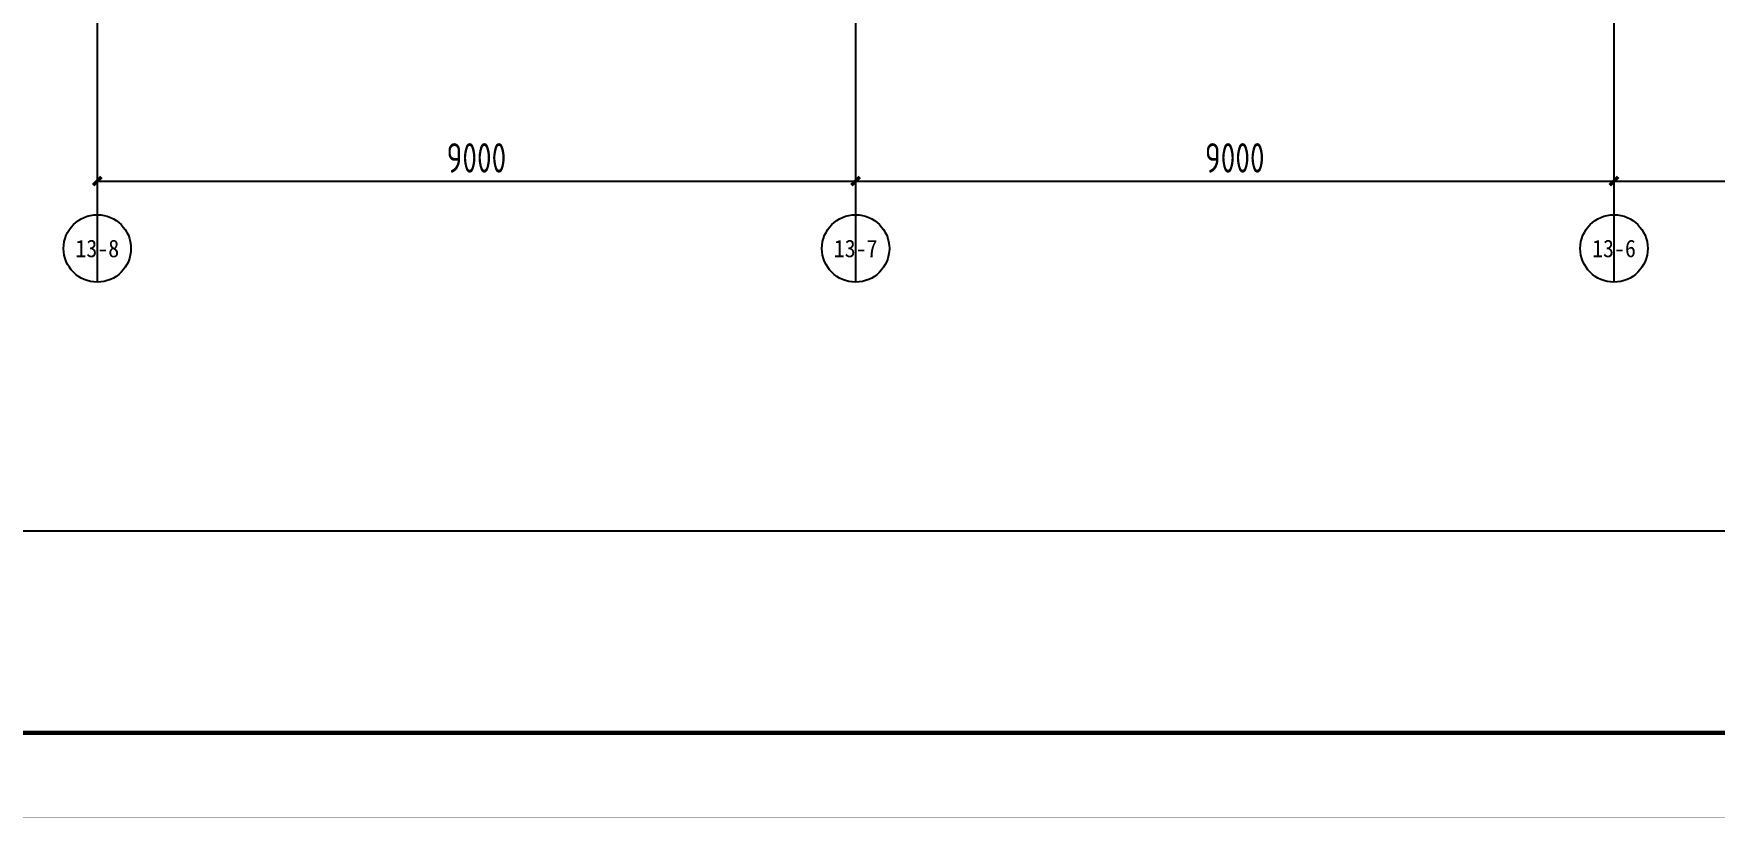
# Model space of a CAD drawing. Extents: x -280168 to 205214, y -148835 to -64913.
# Drawn here: x 313 to 20260, y -148835 to -139532 of the extents above; entities that cross this region are included whole.
import ezdxf
from ezdxf.enums import TextEntityAlignment as Align

# ---------------------------------------------------------------- set-up
doc = ezdxf.new("R2010")
doc.units = 0
doc.header["$LTSCALE"] = 1000
doc.header["$MEASUREMENT"] = 0
for name, color, linetype in [('01-标注_轴线坐标', 132, 'Continuous'), ('02-TEXT_轴号', 7, 'Continuous'), ('AXIS_TEXT', 7, 'Continuous')]:
    doc.layers.add(name, color=color, linetype=linetype)
doc.layers.add('04-不打印_辅助线', color=165, linetype='Continuous', plot=False)
doc.styles.add('_TCH_AXIS', font='STXIHEI_0.TTF', dxfattribs={"width": 0.75})
doc.styles.add('_TCH_DIM_T3', font='ros1.shx', dxfattribs={"width": 0.85, "bigfont": 'jd.shx'})
doc.styles.add('COMPLEX', font='COMPLEX')
doc.dimstyles.new('_TCH_ARCH&&100', dxfattribs={"dimtxt": 350, "dimasz": 100, "dimexe": 250, "dimexo": 300, "dimgap": 100, "dimtad": 1, "dimdec": 0, "dimzin": 0, "dimdsep": 46, "dimtxsty": '_TCH_DIM_T3', "dimblk": 'ARCHTICK', "dimcen": 0.09, "dimclrt": 7, "dimazin": 2, "dimtfac": 1, "dimtdec": 0, "dimtix": 1, "dimtmove": 2, "dimatfit": 3, "dimfxl": 0, "dimtolj": 1, "dimtzin": 0, "dimarcsym": 0})

# ---------------------------------------------------------------- blocks, each defined once
blk = doc.blocks.new('图框-A1+1-4')
for points, const_width in [([(0, 0), (1051, 0), (1051, 594), (0, 594)], 0.05), ([(976, 584), (25, 584), (25, 10), (976, 10)], 0.5)]:
    blk.add_lwpolyline(points, close=True, dxfattribs=dict(const_width=const_width))
blk = doc.blocks.new('_AXISO')
blk.add_circle((0, 0), 0.5)
at = {"layer": 'AXIS_TEXT', "style": 'COMPLEX', "width": 1.041667}
blk.add_attdef('A', text='', height=0.56, dxfattribs=at).set_placement((-0.25, -0.28), (0.25, -0.28), align=Align.FIT)
blk = doc.blocks.new('_ArchTick')
at = {"color": 0, "linetype": 'ByBlock', "const_width": 0.4}
blk.add_lwpolyline([(-0.5, -0.5), (0.5, 0.5)], dxfattribs=at)
blk = doc.blocks.new('*D869')
at = {"layer": '01-标注_轴线坐标', "color": 0, "lineweight": -2, "transparency": 16777216}
for p, q in [((19068, -139882), (19068, -141532)), ((28068, -139882), (28068, -141532)), ((19068, -141282), (28068, -141282))]:
    blk.add_line(p, q, dxfattribs=at)
at = {"layer": 'Defpoints', "color": 0, "transparency": 16777216}
for p in [(19068, -139582), (28068, -139582), (28068, -141282)]:
    blk.add_point(p, dxfattribs=at)
at = {"layer": '01-标注_轴线坐标', "color": 0, "lineweight": -2, "transparency": 16777216, "xscale": 100, "yscale": 100, "zscale": 100, "rotation": 180}
blk.add_blockref('_ArchTick', (19068, -141282), dxfattribs=at)
at = {"layer": '01-标注_轴线坐标', "color": 0, "lineweight": -2, "transparency": 16777216, "xscale": 100, "yscale": 100, "zscale": 100}
blk.add_blockref('_ArchTick', (28068, -141282), dxfattribs=at)
at = {"layer": '01-标注_轴线坐标', "color": 7, "transparency": 16777216, "insert": (23568, -141007), "char_height": 350, "attachment_point": 5, "style": '_TCH_DIM_T3'}
blk.add_mtext('\\A1;9000', dxfattribs=at)
blk = doc.blocks.new('*D870')
at = {"layer": '01-标注_轴线坐标', "color": 0, "lineweight": -2, "transparency": 16777216}
for p, q in [((10068, -139882), (10068, -141532)), ((19068, -139882), (19068, -141532)), ((10068, -141282), (19068, -141282))]:
    blk.add_line(p, q, dxfattribs=at)
at = {"layer": 'Defpoints', "color": 0, "transparency": 16777216}
for p in [(10068, -139582), (19068, -139582), (19068, -141282)]:
    blk.add_point(p, dxfattribs=at)
at = {"layer": '01-标注_轴线坐标', "color": 0, "lineweight": -2, "transparency": 16777216, "xscale": 100, "yscale": 100, "zscale": 100, "rotation": 180}
blk.add_blockref('_ArchTick', (10068, -141282), dxfattribs=at)
at = {"layer": '01-标注_轴线坐标', "color": 0, "lineweight": -2, "transparency": 16777216, "xscale": 100, "yscale": 100, "zscale": 100}
blk.add_blockref('_ArchTick', (19068, -141282), dxfattribs=at)
at = {"layer": '01-标注_轴线坐标', "color": 7, "transparency": 16777216, "insert": (14568, -141007), "char_height": 350, "attachment_point": 5, "style": '_TCH_DIM_T3'}
blk.add_mtext('\\A1;9000', dxfattribs=at)
blk = doc.blocks.new('*D871')
at = {"layer": '01-标注_轴线坐标', "color": 0, "lineweight": -2, "transparency": 16777216}
for p, q in [((1068, -139882), (1068, -141532)), ((10068, -139882), (10068, -141532)), ((1068, -141282), (10068, -141282))]:
    blk.add_line(p, q, dxfattribs=at)
at = {"layer": 'Defpoints', "color": 0, "transparency": 16777216}
for p in [(1068, -139582), (10068, -139582), (10068, -141282)]:
    blk.add_point(p, dxfattribs=at)
at = {"layer": '01-标注_轴线坐标', "color": 0, "lineweight": -2, "transparency": 16777216, "xscale": 100, "yscale": 100, "zscale": 100, "rotation": 180}
blk.add_blockref('_ArchTick', (1068, -141282), dxfattribs=at)
at = {"layer": '01-标注_轴线坐标', "color": 0, "lineweight": -2, "transparency": 16777216, "xscale": 100, "yscale": 100, "zscale": 100}
blk.add_blockref('_ArchTick', (10068, -141282), dxfattribs=at)
at = {"layer": '01-标注_轴线坐标', "color": 7, "transparency": 16777216, "insert": (5568, -141007), "char_height": 350, "attachment_point": 5, "style": '_TCH_DIM_T3'}
blk.add_mtext('\\A1;9000', dxfattribs=at)

msp = doc.modelspace()

# ---------------------------------------------------------------- linework, layer by layer
at = {"layer": '01-标注_轴线坐标'}
for p, q in [((1068.4, -139782.1), (1068.4, -141682)), ((10068.4, -139782.1), (10068.4, -141682)), ((19068.4, -139782.1), (19068.4, -141682))]:
    msp.add_line(p, q, dxfattribs=at)
at = {"layer": '04-不打印_辅助线'}
for p, q in [((1068.4, -117932.1), (1068.4, -142484.6)), ((10068.4, -117932.1), (10068.4, -142484.6)), ((19068.4, -117932.1), (19068.4, -142484.6))]:
    msp.add_line(p, q, dxfattribs=at)
msp.add_lwpolyline([(-17547.6, -145432.1), (77552.4, -145432.1), (77552.4, -117932.1), (-17547.6, -117932.1)], close=True, dxfattribs=at)

# ---------------------------------------------------------------- block references
at = {"xscale": 100, "yscale": 100, "zscale": 100}
msp.add_blockref('图框-A1+1-4', (-20047.6, -148832.1), dxfattribs=at)
at = {"layer": '01-标注_轴线坐标'}
ref = msp.add_blockref('_AXISO', (1068.4, -142082), dxfattribs=dict(at, xscale=800, yscale=800, zscale=800))
ref.add_attrib('A', '13-8', dxfattribs={"layer": '02-TEXT_轴号', "height": 207.98, "style": '_TCH_AXIS', "width": 1.248746}).set_placement((808.5, -142186), (1328.4, -142186), align=Align.FIT)
ref = msp.add_blockref('_AXISO', (10068.4, -142082), dxfattribs=dict(at, xscale=800, yscale=800, zscale=800))
ref.add_attrib('A', '13-7', dxfattribs={"layer": '02-TEXT_轴号', "height": 207.98, "style": '_TCH_AXIS', "width": 1.248746}).set_placement((9808.5, -142186), (10328.4, -142186), align=Align.FIT)
ref = msp.add_blockref('_AXISO', (19068.4, -142082), dxfattribs=dict(at, xscale=800, yscale=800, zscale=800))
ref.add_attrib('A', '13-6', dxfattribs={"layer": '02-TEXT_轴号', "height": 207.98, "style": '_TCH_AXIS', "width": 1.248746}).set_placement((18808.5, -142186), (19328.4, -142186), align=Align.FIT)

# ---------------------------------------------------------------- dimensions: what is measured, and where the dimension line sits
for p1, p2, picture, middle in [((1068.4, -139582.1), (10068.4, -139582.1), '*D871', (5568.4, -141007.1)), ((10068.4, -139582.1), (19068.4, -139582.1), '*D870', (14568.4, -141007.1)), ((19068.4, -139582.1), (28068.4, -139582.1), '*D869', (23568.4, -141007.1))]:
    dim = msp.add_aligned_dim(p1=p1, p2=p2, distance=-1700, dimstyle='_TCH_ARCH&&100', dxfattribs=at)
    dim.commit()
    dim.dimension.update_dxf_attribs({"geometry": picture, "text_midpoint": middle})

doc.saveas('drawing.dxf')
